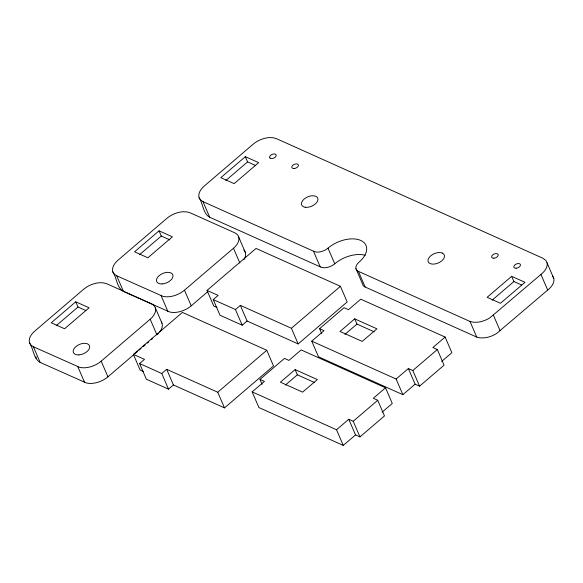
<?xml version="1.0" encoding="UTF-8"?>
<svg xmlns="http://www.w3.org/2000/svg" width="583" height="583" viewBox="0 0 583 583"><rect width="100%" height="100%" fill="white"/><g stroke="black" fill="none" stroke-linecap="round" stroke-linejoin="round"><path stroke-width="0.87" d="M75.768 301.805L51.26 322.785L64.582 328.768L89.09 307.788L75.768 301.805L78.013 307.022L85.847 310.542M245.341 156.674L220.833 177.655L234.155 183.63L258.663 162.65L245.341 156.674L247.586 161.885L255.42 165.404M159.064 230.824L134.549 251.805L147.871 257.788L172.386 236.807L159.064 230.824L161.309 236.042L169.93 239.912M56.23 325.671L78.013 307.022M225.803 180.541L247.586 161.885M139.519 254.691L161.309 236.042M29.5 342.862L30.957 345.114L33.413 346.761L79.383 367.239A17.461 10.166 -23.3 0 0 101.187 361.168L150.188 319.214A17.461 10.166 -23.3 0 0 151.34 303.743L106.937 283.812L103.643 282.886L99.744 282.726A17.461 10.166 -23.3 0 0 83.58 289.321L34.565 331.282C31.373 334.154 28.217 338.329 29.5 342.862C33.639 348.816 33.282 358.574 40.147 362.407L86.124 382.885A17.461 10.166 -23.3 0 0 107.928 376.822L133.463 354.96M112.796 271.882L114.246 274.134L116.702 275.781L162.679 296.259A17.461 10.166 -23.3 0 0 184.476 290.188L233.484 248.234A17.461 10.166 -23.3 0 0 234.636 232.763L190.233 212.831L186.939 211.899L183.04 211.746A17.461 10.166 -23.3 0 0 166.876 218.341L117.861 260.302C114.669 263.166 111.513 267.349 112.796 271.882C116.848 277.625 116.513 286.989 122.831 291.012M207.038 290.407L256.054 248.445L340.428 286.311L347.169 301.958L298.146 343.926L247.083 321L240.342 305.354L235.445 309.551L213.24 299.582L218.144 295.392L207.038 290.407L213.779 306.053L216.949 307.481M133.383 354.369L182.406 312.408L266.774 350.274L273.514 365.92L224.499 407.889L173.428 384.962L166.687 369.316L161.79 373.514L139.585 363.544L144.489 359.354L133.383 354.369L140.124 370.016L143.301 371.444M134.841 353.772L137.603 351.411M138.98 350.23L141.057 348.459M143.126 346.688L145.196 344.91M147.266 343.139L148.643 341.959M151.405 339.598L152.79 338.41M116.702 275.781L123.443 291.427L169.42 311.905A17.461 10.166 -23.3 0 0 191.217 305.835L207.781 291.653M213.24 299.582L219.98 315.235L242.178 325.197L247.083 321M139.585 363.544L146.326 379.198L168.531 389.16L173.428 384.962M240.342 305.354L291.413 328.273L340.428 286.311M166.687 369.316L217.758 392.235L266.774 350.274M262.095 384.35L259.967 379.409L284.475 358.421L288.92 360.418L301.171 349.924L385.545 387.797L392.279 403.443L382.069 412.188M321.692 333.607L319.564 328.666L344.072 307.686L348.51 309.682L360.768 299.188L445.135 337.054L451.876 352.708L441.666 361.445M385.545 387.797L373.288 398.284L377.726 400.281L384.467 415.927L359.959 436.907L355.521 434.918L343.263 445.405L258.896 407.539L252.155 391.893L264.412 381.399L259.967 379.409M445.135 337.054L432.885 347.548L437.323 349.538L444.064 365.191L419.556 386.172L415.111 384.175L402.86 394.669L318.486 356.803L311.752 341.15L324.002 330.663L319.564 328.666M295.115 369.593L280.408 382.186L302.613 392.148L317.32 379.562L295.115 369.593L297.366 374.811L314.631 382.565M354.712 318.857L340.006 331.45L362.211 341.412L376.917 328.819L354.712 318.857L356.956 324.075L374.228 331.822M285.335 385.115L297.366 374.811M344.925 334.372L356.956 324.075M511.663 276.32L487.155 297.301L500.476 303.284L524.984 282.303L511.663 276.32L513.907 281.538L521.741 285.058M252.155 391.893L336.522 429.758L348.78 419.264L353.218 421.261L359.959 436.907M311.752 341.15L396.119 379.016L408.377 368.529L412.815 370.518L419.556 386.172M492.125 300.187L513.907 281.538M353.218 421.261L377.726 400.281M412.815 370.518L437.323 349.538M199.073 197.724L200.53 199.976L202.986 201.623L313.457 251.171A10.479 6.1 -23.3 0 0 327.362 248.671L328.01 248.147A24.45 14.232 -23.3 0 1 360.709 240.436A24.45 14.232 -23.3 0 1 359.092 262.095A10.479 6.1 -23.3 0 0 357.947 271.153L470.007 321.452L473.44 322.231L477.433 322.224A17.461 10.166 -23.3 0 0 489.975 317.771L540.944 274.425A17.461 10.166 -23.3 0 0 547.051 262.809L545.87 260.433L542.941 258.262L276.51 138.681L273.216 137.748L269.317 137.595A17.461 10.166 -23.3 0 0 253.153 144.19L204.137 186.152C200.946 189.016 197.79 193.199 199.073 197.724C203.212 203.686 202.855 213.436 209.72 217.277L320.198 266.825A10.479 6.1 -23.3 0 0 334.103 264.318L334.751 263.793A24.45 14.232 -23.3 0 1 365.271 255.296M355.929 268.625L362.67 284.271A10.479 6.1 -23.3 0 0 364.688 286.8L476.748 337.098L480.181 337.878L484.174 337.878A17.461 10.166 -23.3 0 0 496.716 333.418L547.685 290.072A17.461 10.166 -23.3 0 0 553.784 278.463L547.051 262.809M552.611 276.08L553.784 278.463M540.944 274.425L547.685 290.072M493.393 315.141L500.134 330.794M470.007 321.452L476.748 337.098M408.377 368.529L415.111 384.175M358.399 271.379L365.14 287.025M396.119 379.016L402.86 394.669M328.01 248.147L334.751 263.793M313.457 251.171L320.198 266.825M348.78 419.264L355.521 434.918M336.522 429.758L343.263 445.405M291.413 328.273L298.146 343.926M238.542 236.662L245.283 252.308M233.484 248.234L239.868 263.064M202.986 201.623L209.72 217.277M235.445 309.551L242.178 325.197M184.476 290.188L191.217 305.835M217.758 392.235L224.499 407.889M161.119 295.698L167.86 311.351M155.253 307.642L161.987 323.288M150.188 319.214L156.929 334.868M161.79 373.514L168.531 389.16M101.187 361.168L107.928 376.822M77.823 366.678L84.564 382.331M33.413 346.761L40.147 362.407M36.008 356.716L36.241 358.509M243.832 250.056A17.461 10.166 -23.3 0 1 244.066 259.493M161.396 322.1A17.461 10.166 -23.3 0 1 159.72 331.982M158.43 333.454A17.461 10.166 -23.3 0 1 157.454 334.409M516.123 268.18L515.343 268.151A3.491 2.033 -23.3 0 1 514.614 265.156A3.491 2.033 -23.3 0 1 519.584 263.771L520.08 264.099A3.491 2.033 -23.3 0 1 519.657 266.584A3.491 2.033 -23.3 0 1 516.123 268.18M305.201 207.256L303.561 206.79A8.73 5.079 -23.3 0 1 304.137 199.051A8.73 5.079 -23.3 0 1 315.811 196.296L317.043 197.12A8.73 5.079 -23.3 0 1 315.235 204.035A8.73 5.079 -23.3 0 1 305.201 207.256M442.366 253.095L440.719 252.628A8.73 5.079 -23.3 0 0 430.691 255.85A8.73 5.079 -23.3 0 0 428.884 262.765L430.116 263.589A8.73 5.079 -23.3 0 0 441.79 260.834A8.73 5.079 -23.3 0 0 442.366 253.095M269.965 158.022L269.674 157.57A3.491 2.033 -23.3 0 1 273.638 153.963A3.491 2.033 -23.3 0 1 275.519 156.871A3.491 2.033 -23.3 0 1 269.965 158.022M162.191 283.921A8.73 5.079 -23.3 0 0 172.801 274.833A8.73 5.079 -23.3 0 0 159.166 275.642A8.73 5.079 -23.3 0 0 162.191 283.921M78.894 354.901A8.73 5.079 -23.3 0 0 89.505 345.814A8.73 5.079 -23.3 0 0 75.877 346.623A8.73 5.079 -23.3 0 0 78.894 354.901M493.918 258.218A3.491 2.033 -23.3 0 0 498.166 254.582A3.491 2.033 -23.3 0 0 492.715 254.902A3.491 2.033 -23.3 0 0 493.918 258.218M294.094 168.531A3.491 2.033 -23.3 0 0 298.343 164.894A3.491 2.033 -23.3 0 0 292.885 165.222A3.491 2.033 -23.3 0 0 294.094 168.531"/></g></svg>
